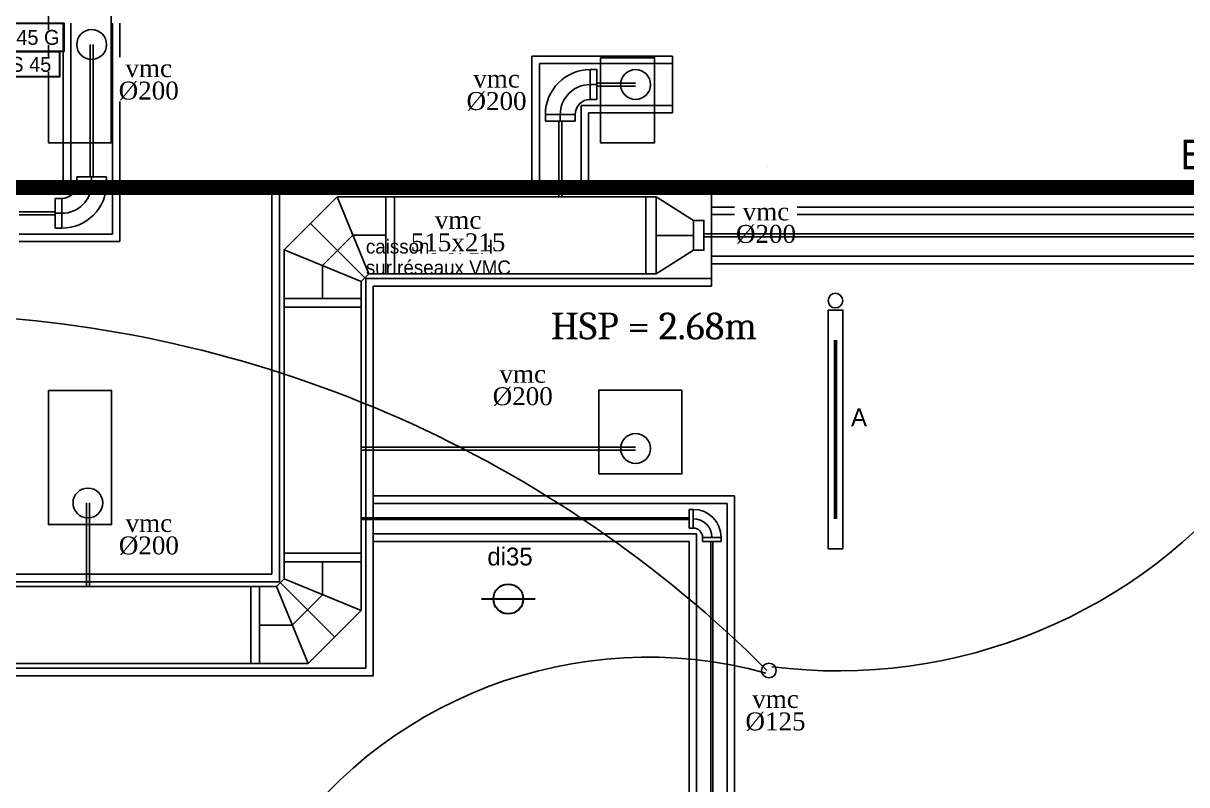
# Model space of a CAD drawing. Header units: centimetres. Extents: x 2811 to 13089, y 820 to 6224.
# Drawn here: x 9812 to 10592, y 3870 to 4380 of the extents above; entities that cross this region are included whole.
import ezdxf

# ---------------------------------------------------------------- set-up
doc = ezdxf.new("R2010")
doc.units = ezdxf.units.CM
doc.linetypes.add('Style de ligne -17', pattern=[0.347222, 0.20828, -0.138942])
for name, color, linetype in [('B Général', 252, 'Continuous'), ('prlm-GT', 242, 'Continuous'), ('prlm-MOD-EL', 190, 'Continuous'), ('prlm-VMC', 93, 'Continuous')]:
    doc.layers.add(name, color=color, linetype=linetype)
for name, color, linetype, lineweight in [('prlm-ELEC-BT', 1, 'Continuous', 25), ('prlm-ELEC-CFO', 1, 'Continuous', 25), ('prlm-ELEC-SSI', 6, 'Continuous', 30)]:
    doc.layers.add(name, color=color, linetype=linetype, lineweight=lineweight)
doc.layers.add('prlm-ZEROPLOT', color=254, linetype='Continuous', plot=False)
doc.styles.add('Eurostile (italic)', font='Eurostib.TTF')
doc.styles.add('prlm-elec-cfo', font='comic.ttf', dxfattribs={"height": 12})
doc.styles.add('prlm-elec-ssi', font='comic.ttf', dxfattribs={"height": 12})
doc.styles.add('prlm-mod', font='cambriaz.ttf', dxfattribs={"height": 18})
doc.styles.add('prlm-narrow', font='swissc.ttf', dxfattribs={"height": 10})
doc.styles.add('prlm-vmc', font='pala.ttf', dxfattribs={"height": 14})

# ---------------------------------------------------------------- blocks, each defined once
blk = doc.blocks.new('A$C37C419BC')
at = {"layer": 'prlm-VMC'}
for points in [[(-32, 25.75), (-32, -25.75), (-39, -25.75), (-39, 25.75), (-32, 25.75)], [(-32, 25.75), (-7, 10)], [(-7, 10), (0, 10), (0, -10), (0, -10)], [(-7, 10), (-7, -10), (0, -10)], [(-7, 0), (-32, 0)], [(-7, -10), (-32, -25.75)]]:
    blk.add_lwpolyline(points, dxfattribs=at)
blk = doc.blocks.new('xi.vmcd200')
at = {"layer": 'prlm-VMC', "color": 0, "linetype": 'ByBlock', "lineweight": -2, "insert": (0, 0), "char_height": 12, "width": 39.3872, "attachment_point": 2, "line_spacing_factor": 0.75, "style": 'prlm-vmc', "bg_fill": 3, "box_fill_scale": 1.1, "bg_fill_color": 256, "bg_fill_transparency": 0}
blk.add_mtext('vmc\\P%%C200', dxfattribs=at)
blk = doc.blocks.new('xi.vmcd125')
at = {"layer": 'prlm-VMC', "color": 0, "linetype": 'ByBlock', "lineweight": -2, "insert": (0, 0), "char_height": 12, "width": 37.8475, "attachment_point": 2, "line_spacing_factor": 0.75, "style": 'prlm-vmc', "bg_fill": 3, "box_fill_scale": 1.1, "bg_fill_color": 256, "bg_fill_transparency": 0}
blk.add_mtext('vmc\\P%%C125', dxfattribs=at)
blk = doc.blocks.new('xi.c125-90')
at = {"layer": 'prlm-VMC'}
for p, q in [((-2.9, 6.24), (0, 6.25)), ((-2.81, -6.25), (-2.81, 6.25)), ((0, -6.25), (0, 6.25)), ((-3.04, -6.26), (0, -6.25)), ((-21.56, -12.5), (-21.56, -15.31)), ((-9.06, -12.5), (-21.56, -12.5)), ((-9.06, -15.31), (-21.56, -15.31)), ((-9.06, -12.5), (-9.06, -15.31))]:
    blk.add_line(p, q, dxfattribs=at)
for radius in [18.75, 6.25]:
    blk.add_arc((-2.81, -12.5), radius, 90, 180, dxfattribs=at)
at = {"layer": 'prlm-VMC', "ltscale": 0.05}
blk.add_arc((-2.81, -12.5), 12.5, 90, 180, dxfattribs=at)
blk = doc.blocks.new('xi.c200-90')
at = {"layer": 'prlm-VMC'}
for p, q in [((20, 34.5), (24.5, 34.5)), ((20, 14.5), (20, 34.5)), ((24.5, 14.5), (24.5, 34.5)), ((20, 24.5), (24.5, 24.5)), ((20, 14.5), (24.5, 14.5)), ((-10, 0), (-10, 4.5)), ((10, 4.5), (-10, 4.5)), ((10, 0), (-10, 0)), ((0, 0), (0, 4.5)), ((10, 0), (10, 4.5))]:
    blk.add_line(p, q, dxfattribs=at)
for radius in [30, 20, 10]:
    blk.add_arc((20, 4.5), radius, 90, 180, dxfattribs=at)
blk = doc.blocks.new('xi.co765x415-90')
at = {"layer": 'prlm-VMC'}
for points in [[(-38.3, 8.6), (-38.3, 57.2), (14.4, 109.8), (62.9, 109.8)], [(14.4, 109.8), (46, 33.3)], [(62.9, 109.8), (62.9, 33.3), (71.6, 33.3), (71.6, 109.8), (62.9, 109.8)], [(42.1, 29.4), (-11.9, 83.5)], [(0, 8.6), (0, 41.4), (30.2, 71.6), (62.9, 71.6)], [(38.3, 25.5), (-38.3, 57.2)], [(38.3, 8.6), (38.3, 25.5), (46, 33.3), (62.9, 33.3)], [(-38.3, 0), (38.3, 0), (38.3, 8.6), (-38.3, 8.6), (-38.3, 0)]]:
    blk.add_lwpolyline(points, dxfattribs=at)
blk = doc.blocks.new('xi.lumA')
at = {"layer": 'prlm-ELEC-CFO', "color": 0, "linetype": 'ByBlock', "lineweight": -2, "ltscale": 50}
blk.add_lwpolyline([(-80, -5), (-80, 5), (80, 5), (80, -5)], close=True, dxfattribs=at)
at = {"layer": 'prlm-ELEC-CFO', "color": 0, "linetype": 'ByBlock', "lineweight": 5, "ltscale": 50, "const_width": 2.6}
blk.add_lwpolyline([(-60, 0), (60, 0), (60, 0)], dxfattribs=at)
blk = doc.blocks.new('xi.bs45')
at = {"layer": 'prlm-ELEC-SSI', "color": 0, "linetype": 'ByBlock', "lineweight": -2}
blk.add_lwpolyline([(-23.46, 17), (23.46, 17), (23.46, 0), (-23.46, 0)], close=True, dxfattribs=at)
at = {"layer": 'prlm-ZEROPLOT', "color": 254, "linetype": 'ByBlock', "lineweight": -2}
blk.add_lwpolyline([(-17, -1.98), (-17, 2.02)], dxfattribs=at)
at = {"layer": 'prlm-ELEC-SSI', "color": 0, "linetype": 'ByBlock', "lineweight": -2, "insert": (-0.24, 8.39), "char_height": 10, "width": 43.7694, "attachment_point": 5, "style": 'prlm-elec-cfo', "bg_fill": 3, "box_fill_scale": 1, "bg_fill_color": 256, "bg_fill_transparency": 0}
blk.add_mtext('BS 45', dxfattribs=at)
blk = doc.blocks.new('xi.bs45g')
at = {"layer": 'prlm-ELEC-SSI', "color": 0, "linetype": 'ByBlock', "lineweight": -2}
blk.add_lwpolyline([(-26.46, 19), (26.46, 19), (26.46, 0), (-26.46, 0)], close=True, dxfattribs=at)
at = {"layer": 'prlm-ZEROPLOT', "color": 254, "linetype": 'ByBlock', "lineweight": -2}
blk.add_lwpolyline([(-19, -2), (-19, 2)], dxfattribs=at)
at = {"layer": 'prlm-ELEC-SSI', "color": 0, "linetype": 'ByBlock', "lineweight": -2, "insert": (0.06, 9.46), "char_height": 10, "width": 49.6606, "attachment_point": 5, "style": 'prlm-elec-cfo', "bg_fill": 3, "box_fill_scale": 1, "bg_fill_color": 256, "bg_fill_transparency": 0}
blk.add_mtext('BS45 G', dxfattribs=at)
blk = doc.blocks.new('xi.DI')
at = {"layer": 'prlm-ELEC-SSI', "color": 0, "linetype": 'ByBlock', "lineweight": -2, "flags": 128}
blk.add_lwpolyline([(-18, 0), (18, 0)], dxfattribs=at)
at = {"layer": 'prlm-ELEC-SSI', "color": 0, "linetype": 'ByBlock', "lineweight": -2}
blk.add_circle((0, 0), 10, dxfattribs=at)

msp = doc.modelspace()

# ---------------------------------------------------------------- linework, layer by layer
at = {"layer": 'B Général', "linetype": 'Continuous'}
for p, q in [((9838.5, 4380.389), (9838.5, 4272.033)), ((9843.5, 4380.389), (9843.5, 4267.033)), ((9871.5, 4380.389), (9871.5, 4239.033)), ((9876.5, 4380.389), (9876.5, 4234.033)), ((10246.854, 4358.322), (10152.685, 4358.322)), ((10152.685, 4358.322), (10152.685, 4272.241)), ((10246.854, 4353.322), (10157.685, 4353.322)), ((10157.685, 4353.322), (10157.685, 4272.241)), ((10246.854, 4353.322), (10246.854, 4358.322)), ((10246.854, 4325.322), (10246.854, 4353.322)), ((10246.854, 4325.322), (10185.685, 4325.322)), ((10185.685, 4325.322), (10185.685, 4272.241)), ((10246.854, 4320.322), (10246.854, 4325.322)), ((10246.854, 4320.322), (10190.685, 4320.322)), ((10190.685, 4320.322), (10190.685, 4272.241)), ((9838.5, 4272.033), (9808.874, 4272.033)), ((9843.5, 4267.033), (9808.874, 4267.033)), ((9978.329, 4011.084), (9978.329, 4272.241)), ((9978.329, 4272.241), (10272.966, 4272.241)), ((9983.329, 4006.084), (9983.329, 4267.241)), ((9983.329, 4267.241), (10272.966, 4267.241)), ((10157.685, 4272.241), (10152.685, 4272.241)), ((10185.685, 4272.241), (10157.685, 4272.241)), ((10190.685, 4272.241), (10185.685, 4272.241)), ((10272.966, 4272.241), (10272.966, 4267.241)), ((10272.966, 4267.241), (10272.966, 4209.241)), ((10272.966, 4257.244), (10272.966, 4252.244)), ((10272.966, 4257.244), (10897.491, 4257.244)), ((10272.966, 4252.244), (10272.966, 4224.244)), ((10272.966, 4252.244), (10897.491, 4252.244)), ((9871.5, 4239.033), (9808.874, 4239.033)), ((9876.5, 4234.033), (9808.874, 4234.033)), ((10272.966, 4224.244), (10272.966, 4219.244)), ((10272.966, 4224.244), (10897.491, 4224.244)), ((10272.966, 4219.244), (10897.491, 4219.244)), ((10041.329, 3948.084), (10041.329, 4209.241)), ((10041.329, 4209.241), (10272.966, 4209.241)), ((10046.329, 3943.084), (10046.329, 4204.241)), ((10046.329, 4204.241), (10272.966, 4204.241)), ((10272.966, 4209.241), (10272.966, 4204.241)), ((10288.533, 4063.595), (10046.329, 4063.595)), ((10046.329, 4058.595), (10046.329, 4063.595)), ((10283.533, 4058.595), (10046.329, 4058.595)), ((10046.329, 4038.095), (10046.329, 4058.595)), ((10283.533, 3786.387), (10283.533, 4058.595)), ((10288.533, 3786.387), (10288.533, 4063.595)), ((10263.033, 4038.095), (10046.329, 4038.095)), ((10046.329, 4033.095), (10046.329, 4038.095)), ((10258.033, 4033.095), (10046.329, 4033.095)), ((10258.033, 3786.387), (10258.033, 4033.095)), ((10263.033, 3786.387), (10263.033, 4038.095)), ((9732.853, 4011.084), (9978.329, 4011.084)), ((9732.853, 4006.084), (9983.329, 4006.084)), ((9732.853, 3948.084), (10041.329, 3948.084)), ((9732.853, 3943.084), (10046.329, 3943.084))]:
    msp.add_line(p, q, dxfattribs=at)
at = {"layer": 'prlm-ELEC-BT'}
msp.add_arc((10357.909, 4298.637), 352.297, 262.759194, 322.228698, dxfattribs=at)
at = {"layer": 'prlm-ELEC-CFO', "ltscale": 25}
for centre in [(10356.134, 4194.514), (10311.506, 3946.609)]:
    msp.add_circle(centre, 4.907, dxfattribs=at)
at = {"layer": 'prlm-GT', "ltscale": 25}
for points in [[(9870.66, 4391.397), (9828.484, 4391.397), (9828.484, 4300.271), (9870.66, 4300.271)], [(10198.624, 4357.303), (10234.87, 4357.294), (10234.861, 4300.367), (10198.624, 4300.368)], [(10197.483, 4078.396), (10253.177, 4078.4), (10253.179, 4134.396), (10197.485, 4134.396)]]:
    msp.add_lwpolyline(points, close=True, dxfattribs=at)
at = {"layer": 'prlm-GT'}
msp.add_lwpolyline([(9828.484, 4134.352), (9870.808, 4134.352), (9870.808, 4044.38), (9828.484, 4044.38)], close=True, dxfattribs=at)
at = {"layer": 'prlm-MOD-EL'}
msp.add_lwpolyline([(10310.416, 4283.466), (10310.416, 4283.466)], dxfattribs=at)
at = {"layer": 'prlm-VMC', "ltscale": 25}
for p, q in [((9856.5, 4366.133), (9856.5, 4277.533)), ((9858.5, 4366.133), (9858.5, 4277.533)), ((10222.169, 4340.322), (10196.185, 4340.322)), ((10222.169, 4338.322), (10196.185, 4338.322)), ((10170.685, 4263.994), (10170.685, 4314.822)), ((10172.685, 4263.994), (10172.685, 4314.822)), ((9808.874, 4254.033), (9833, 4254.033)), ((9808.874, 4252.033), (9833, 4252.033)), ((10222.169, 4096.385), (10038.079, 4096.385)), ((10222.169, 4094.385), (10038.079, 4094.385)), ((9854, 4058.878), (9854, 4002.851)), ((9856, 4058.878), (9856, 4002.851)), ((10257.97, 4048.97), (10038.079, 4048.97)), ((10257.97, 4047.72), (10038.079, 4047.72)), ((10272.658, 3686.515), (10272.658, 4033.033)), ((10273.908, 3686.515), (10273.908, 4033.033))]:
    msp.add_line(p, q, dxfattribs=at)
at = {"layer": 'prlm-VMC'}
for p, q in [((10060.506, 4263.994), (10228.927, 4263.994)), ((10060.506, 4212.494), (10228.927, 4212.494)), ((9986.579, 4025.279), (9986.579, 4190.067)), ((10038.079, 4025.279), (10038.079, 4190.067)), ((9721.213, 4002.851), (9964.151, 4002.851)), ((9721.213, 3951.351), (9964.151, 3951.351))]:
    msp.add_line(p, q, dxfattribs=at)
for centre in [(9857.5, 4366.133), (10222.169, 4339.322), (10222.169, 4095.385), (9855, 4058.878)]:
    msp.add_circle(centre, 10, dxfattribs=at)

# ---------------------------------------------------------------- block references
at = {"layer": 'prlm-ELEC-CFO', "rotation": 270}
msp.add_blockref('xi.lumA', (10356.168, 4108.218), dxfattribs=at)
at = {"layer": 'prlm-ELEC-SSI', "rotation": 0.001060557933219683}
msp.add_blockref('xi.DI', (10136.821, 3994.559), dxfattribs=at)
at = {"layer": 'prlm-VMC', "xscale": -1, "rotation": 90}
msp.add_blockref('xi.c200-90', (10196.185, 4339.322), dxfattribs=at)
at = {"layer": 'prlm-VMC'}
for name, p, rotation in [('xi.c200-90', (9857.5, 4277.533), 180), ('xi.c125-90', (10273.283, 4033.033), 270)]:
    msp.add_blockref(name, p, dxfattribs=dict(at, rotation=rotation))
at = {"layer": 'prlm-VMC', "xscale": 0.673202614238286, "yscale": 0.673202614238286, "zscale": 0.673202614238286}
msp.add_blockref('xi.co765x415-90', (10012.329, 4190.067), dxfattribs=at)
at = {"layer": 'prlm-VMC', "ltscale": 25}
for name, p in [('A$C37C419BC', (10267.927, 4238.244)), ('xi.vmcd125', (10315.947, 3933.504))]:
    msp.add_blockref(name, p, dxfattribs=at)
at = {"layer": 'prlm-VMC'}
for p in [(10146.502, 4151.442), (9895.869, 4051.433)]:
    msp.add_blockref('xi.vmcd200', p, dxfattribs=at)
at = {"layer": 'prlm-VMC', "ltscale": 25, "xscale": 0.673202614238286, "yscale": 0.673202614238286, "zscale": 0.673202614238286, "rotation": 180}
msp.add_blockref('xi.co765x415-90', (10012.329, 4025.279), dxfattribs=at)

# ---------------------------------------------------------------- texts
at = {"layer": 'B Général', "insert": (10041.329, 4235.445), "char_height": 9.412, "attachment_point": 1, "line_spacing_factor": 0.894142, "style": 'Eurostile (italic)'}
msp.add_mtext('caissons CF2H\\Psur réseaux VMC ', dxfattribs=at)
at = {"layer": 'prlm-ELEC-BT', "lineweight": 9, "insert": (10610.626, 4292.411), "char_height": 20, "width": 55.65252, "attachment_point": 5, "line_spacing_factor": 0.72, "style": 'prlm-narrow'}
msp.add_mtext('EDF', dxfattribs=at)
at = {"layer": 'prlm-ELEC-CFO', "lineweight": 20, "insert": (10371.93, 4122.278), "char_height": 12, "attachment_point": 2, "line_spacing_factor": 0.8, "style": 'prlm-elec-cfo', "bg_fill": 3, "box_fill_scale": 0.95, "bg_fill_color": 256, "bg_fill_transparency": 0}
msp.add_mtext('A', dxfattribs=at)
at = {"layer": 'prlm-ZEROPLOT', "insert": (10165.353, 4186.511), "char_height": 18, "attachment_point": 1, "style": 'prlm-mod'}
msp.add_mtext_dynamic_manual_height_columns('HSP = 2.68m', width=153.51053, gutter_width=75, heights=[0], dxfattribs=at)

# ---------------------------------------------------------------- next in the draw order: linework, layer by layer
at = {"layer": 'prlm-ELEC-CFO', "lineweight": 25}
msp.add_arc((10230.44, 3655.684), 299.864, 74.701786, 147.339976, dxfattribs=at)

# ---------------------------------------------------------------- next in the draw order: block references
at = {"layer": 'prlm-ELEC-SSI'}
msp.add_blockref('xi.bs45', (9812.484, 4344.388), dxfattribs=at)
at = {"layer": 'prlm-VMC'}
for p in [(9895.755, 4356.3), (10128.945, 4349.275), (10309.567, 4260.22)]:
    msp.add_blockref('xi.vmcd200', p, dxfattribs=at)

# ---------------------------------------------------------------- next in the draw order: texts
at = {"layer": 'prlm-ELEC-SSI', "lineweight": 20, "insert": (10137.97, 4029.002), "char_height": 12, "attachment_point": 2, "rotation": 0.001061, "line_spacing_factor": 0.8, "style": 'prlm-elec-ssi', "bg_fill": 3, "box_fill_scale": 0.95, "bg_fill_color": 256, "bg_fill_transparency": 0}
msp.add_mtext('{di35}', dxfattribs=at)
at = {"layer": 'prlm-VMC', "linetype": 'ByBlock', "lineweight": -2, "insert": (10103.144, 4254.614), "char_height": 12, "width": 37.84755, "attachment_point": 2, "line_spacing_factor": 0.75, "style": 'prlm-vmc', "bg_fill": 3, "box_fill_scale": 1.1, "bg_fill_color": 256, "bg_fill_transparency": 0}
msp.add_mtext('vmc\\P515x215', dxfattribs=at)

# ---------------------------------------------------------------- next in the draw order: linework, layer by layer
at = {"layer": 'prlm-ELEC-BT'}
msp.add_arc((9733.268, 3369.494), 816.107, 45.009298, 87.199748, dxfattribs=at)
at = {"layer": 'prlm-VMC', "ltscale": 25}
for p, q in [((10267.927, 4239.244), (10876.795, 4239.244)), ((10267.927, 4237.244), (10876.795, 4237.244))]:
    msp.add_line(p, q, dxfattribs=at)

# ---------------------------------------------------------------- next in the draw order: block references
at = {"layer": 'prlm-ELEC-SSI'}
msp.add_blockref('xi.bs45g', (9812.484, 4361.388), dxfattribs=at)

# ---------------------------------------------------------------- next in the draw order: linework, layer by layer
at = {"layer": 'prlm-ELEC-BT', "linetype": 'Style de ligne -17', "lineweight": -2, "ltscale": 100, "const_width": 10}
msp.add_lwpolyline([(11389.474, 4286.66), (11389.474, 4270.261), (5175.212, 4270.261), (5175.212, 4858.739), (4868.561, 4858.739)], dxfattribs=at)

doc.saveas('drawing.dxf')
